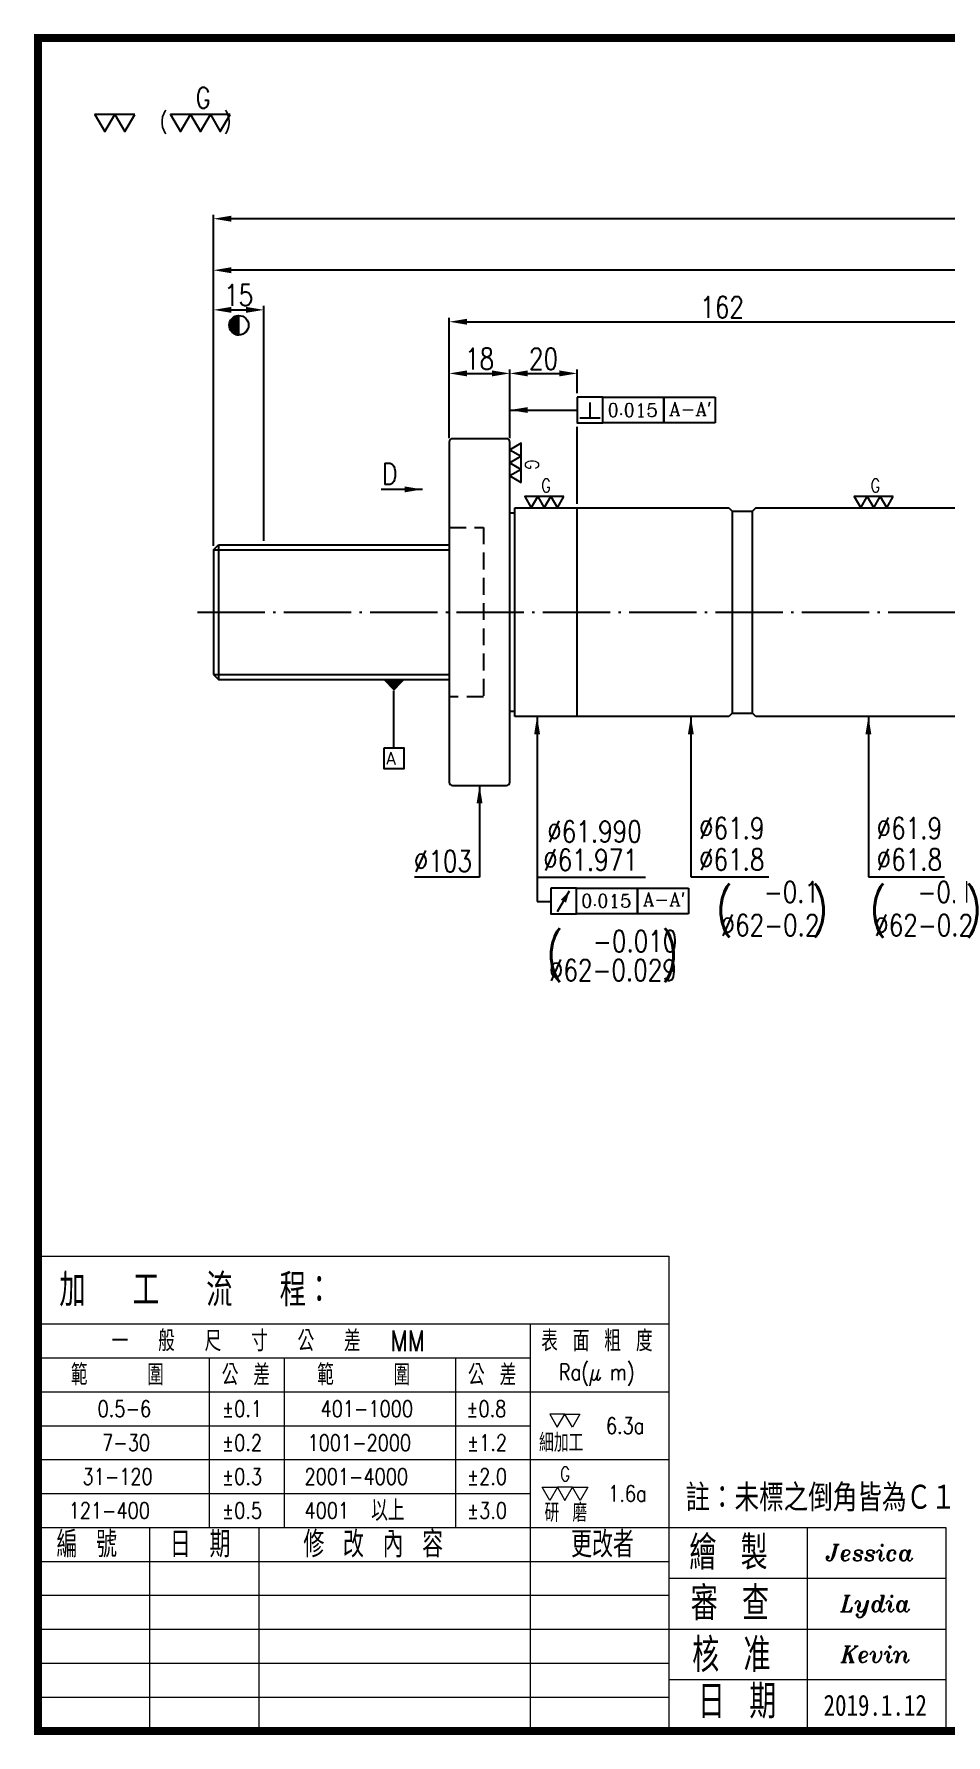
# Model space of a CAD drawing. Header units: millimetres. Extents: x 3359 to 4072, y -360 to 145.
# Drawn here: x 3359 to 3629, y -360 to 145 of the extents above; entities that cross this region are included whole.
import ezdxf
from ezdxf.enums import TextEntityAlignment as Align

# ---------------------------------------------------------------- set-up
doc = ezdxf.new("R2010")
doc.units = ezdxf.units.MM
doc.header["$LTSCALE"] = 10
doc.linetypes.add('C', pattern=[2.5625, 2, -0.25, 0.0625, -0.25])
doc.linetypes.add('H', pattern=[0.75, 0.5, -0.25])
doc.layers.get('0').update_dxf_attribs({"linetype": 'CONTINUOUS'})
doc.layers.get('DEFPOINTS').update_dxf_attribs({"linetype": 'CONTINUOUS'})
for name, color, linetype in [('03', 3, 'CONTINUOUS'), ('04', 4, 'CONTINUOUS'), ('05', 5, 'H'), ('14', 4, 'CONTINUOUS'), ('C', 1, 'C')]:
    doc.layers.add(name, color=color, linetype=linetype)
for name, color, linetype, lineweight in [('AM_3', 6, 'CONTINUOUS', 25), ('AM_5', 3, 'CONTINUOUS', 25), ('str', 7, 'CONTINUOUS', 25), ('txt', 3, 'CONTINUOUS', 9)]:
    doc.layers.add(name, color=color, linetype=linetype, lineweight=lineweight)
doc.styles.add('DateTXT', font='kaiu.ttf', dxfattribs={"width": 0.8, "height": 2.607644})
doc.styles.add('ROMANC', font='romanc')
doc.styles.add('SIMPLEX', font='SIMPLEX.shx', dxfattribs={"width": 0.8, "height": 6.3, "bigfont": 'chineset.shx'})
doc.styles.get("Standard").update_dxf_attribs({"font": 'TXT', "width": 0.8, "bigfont": 'CHINESET'})
doc.styles.add('STANDARD0.8', font='txt.shx', dxfattribs={"width": 0.8, "height": 1.388794, "bigfont": 'chineset.shx'})
doc.styles.add('WW', font='ITALICT.SHX')
doc.dimstyles.new('STANDARD$0', dxfattribs={"dimscale": 0, "dimtxt": 6.3, "dimasz": 5.3, "dimexe": 1.2, "dimexo": 1.2, "dimgap": 1.2, "dimtad": 1, "dimdec": 3, "dimdsep": 46, "dimtxsty": 'SIMPLEX', "dimcen": 0.09, "dimclrd": 6, "dimclre": 6, "dimclrt": 3, "dimadec": 1, "dimazin": 2, "dimtp": -0.1, "dimtm": 0.2, "dimtfac": 1, "dimtdec": 3, "dimtmove": 0, "dimatfit": 3, "dimfxl": 0, "dimtvp": 0.790698, "dimarcsym": 0})
doc.dimstyles.new('STANDARD$7', dxfattribs={"dimscale": 0, "dimtxt": 6.3, "dimasz": 5.3, "dimexe": 1.2, "dimexo": 1.2, "dimgap": 1.2, "dimtad": 1, "dimdec": 3, "dimrnd": 0.0005, "dimdsep": 46, "dimtxsty": 'SIMPLEX', "dimcen": 0.09, "dimclrd": 6, "dimclre": 6, "dimclrt": 3, "dimadec": 1, "dimazin": 2, "dimtp": -0.1, "dimtm": 0.2, "dimtfac": 1, "dimtdec": 3, "dimtmove": 2, "dimatfit": 3, "dimfxl": 0, "dimtvp": 0.790698, "dimarcsym": 0})

# ---------------------------------------------------------------- blocks, each defined once
blk = doc.blocks.new('*D27')
at = {"color": 6, "lineweight": -2}
for p, q in [((3412, -6.2), (3412, 76.34)), ((3946, -5.2), (3946, 76.34)), ((3940.7, 75.14), (3417.3, 75.14))]:
    blk.add_line(p, q, dxfattribs=at)
at = {"color": 6}
for points in [[(3417.3, 76.03), (3417.3, 74.26), (3412, 75.14)], [(3940.7, 76.03), (3940.7, 74.26), (3946, 75.14)]]:
    blk.add_solid(points, dxfattribs=at)
at = {"layer": 'DEFPOINTS', "color": 0}
for p in [(3412, 75.14), (3412, -7.4), (3946, -6.4)]:
    blk.add_point(p, dxfattribs=at)
at = {"color": 3, "insert": (3665, 79.49), "char_height": 6.3, "attachment_point": 5, "style": 'SIMPLEX'}
blk.add_mtext('2400', dxfattribs=at)
blk = doc.blocks.new('*D28')
at = {"color": 6, "lineweight": -2}
for p, q in [((3412, -6.2), (3412, 64.57)), ((3417.3, 63.37), (3421.7, 63.37)), ((3427, -5.2), (3427, 64.57))]:
    blk.add_line(p, q, dxfattribs=at)
at = {"color": 6}
for points in [[(3417.3, 64.25), (3417.3, 62.49), (3412, 63.37)], [(3421.7, 64.25), (3421.7, 62.49), (3427, 63.37)]]:
    blk.add_solid(points, dxfattribs=at)
at = {"layer": 'DEFPOINTS', "color": 0}
for p in [(3427, 63.37), (3412, -7.4), (3427, -6.4)]:
    blk.add_point(p, dxfattribs=at)
at = {"color": 3, "insert": (3419.5, 67.72), "char_height": 6.3, "attachment_point": 5, "style": 'SIMPLEX'}
blk.add_mtext('15', dxfattribs=at)
blk = doc.blocks.new('*X35')
at = {"color": 0}
for p, q in [((508.19, 85.6), (512.19, 85.6)), ((508.19, 85.55), (512.19, 85.55)), ((508.19, 85.5), (512.19, 85.5)), ((508.19, 85.45), (512.19, 85.45)), ((508.19, 85.4), (512.19, 85.4)), ((508.19, 85.35), (512.19, 85.35)), ((508.19, 85.3), (512.19, 85.3)), ((508.19, 85.25), (512.19, 85.25)), ((508.19, 85.2), (512.19, 85.2)), ((508.19, 85.15), (512.19, 85.15)), ((508.2, 85.7), (512.19, 85.7)), ((508.2, 85.65), (512.19, 85.65)), ((508.2, 85.1), (512.19, 85.1)), ((508.2, 85.05), (512.19, 85.05)), ((508.2, 85), (512.19, 85)), ((508.21, 85.8), (512.19, 85.8)), ((508.21, 85.75), (512.19, 85.75)), ((508.21, 84.95), (512.19, 84.95)), ((508.21, 84.9), (512.19, 84.9)), ((508.22, 85.9), (512.19, 85.9)), ((508.22, 85.85), (512.19, 85.85)), ((508.22, 84.85), (512.19, 84.85)), ((508.23, 85.95), (512.19, 85.95)), ((508.23, 84.8), (512.19, 84.8)), ((508.23, 84.75), (512.19, 84.75)), ((508.24, 86), (512.19, 86)), ((508.24, 84.7), (512.19, 84.7)), ((508.25, 86.1), (512.19, 86.1)), ((508.25, 86.05), (512.19, 86.05)), ((508.25, 84.65), (512.19, 84.65)), ((508.26, 86.15), (512.19, 86.15)), ((508.26, 84.6), (512.19, 84.6)), ((508.27, 86.2), (512.19, 86.2)), ((508.27, 84.55), (512.19, 84.55)), ((508.28, 84.5), (512.19, 84.5)), ((508.29, 86.25), (512.19, 86.25)), ((508.29, 84.45), (512.19, 84.45)), ((508.3, 86.3), (512.19, 86.3)), ((508.31, 86.35), (512.19, 86.35)), ((508.31, 84.4), (512.19, 84.4)), ((508.32, 86.4), (512.19, 86.4)), ((508.32, 84.35), (512.19, 84.35)), ((508.33, 84.3), (512.19, 84.3)), ((508.34, 86.45), (512.19, 86.45)), ((508.35, 86.5), (512.19, 86.5)), ((508.35, 84.25), (512.19, 84.25)), ((508.37, 86.55), (512.19, 86.55)), ((508.38, 86.6), (512.19, 86.6)), ((508.4, 86.65), (512.19, 86.65)), ((508.42, 86.7), (512.19, 86.7)), ((508.43, 86.75), (512.19, 86.75)), ((508.45, 86.8), (512.19, 86.8)), ((508.47, 86.85), (512.19, 86.85)), ((508.49, 86.9), (512.19, 86.9)), ((508.51, 86.95), (512.19, 86.95)), ((508.54, 87), (512.19, 87)), ((508.56, 87.05), (512.19, 87.05)), ((508.58, 87.1), (512.19, 87.1)), ((508.61, 87.15), (512.19, 87.15)), ((508.63, 87.2), (512.19, 87.2)), ((508.66, 87.25), (512.19, 87.25)), ((508.68, 87.3), (512.19, 87.3)), ((508.71, 87.35), (512.19, 87.35)), ((508.74, 87.4), (512.19, 87.4)), ((508.77, 87.45), (512.19, 87.45)), ((508.8, 87.5), (512.19, 87.5)), ((508.83, 87.55), (512.19, 87.55)), ((508.87, 87.6), (512.19, 87.6)), ((508.9, 87.65), (512.19, 87.65)), ((508.94, 87.7), (512.19, 87.7)), ((508.97, 87.75), (512.19, 87.75)), ((509.01, 87.8), (512.19, 87.8)), ((509.05, 87.85), (512.19, 87.85)), ((509.09, 87.9), (512.19, 87.9)), ((509.13, 87.95), (512.19, 87.95)), ((509.18, 88), (512.19, 88)), ((509.22, 88.05), (512.19, 88.05)), ((509.27, 88.1), (512.19, 88.1)), ((509.31, 88.15), (512.19, 88.15)), ((509.36, 88.2), (512.19, 88.2)), ((509.41, 88.25), (512.19, 88.25)), ((509.47, 88.3), (512.19, 88.3)), ((509.52, 88.35), (512.19, 88.35)), ((509.58, 88.4), (512.19, 88.4)), ((509.64, 88.45), (512.19, 88.45)), ((509.7, 88.5), (512.19, 88.5)), ((509.76, 88.55), (512.19, 88.55)), ((509.83, 88.6), (512.19, 88.6)), ((509.9, 88.65), (512.19, 88.65)), ((509.97, 88.7), (512.19, 88.7)), ((510.05, 88.75), (512.19, 88.75)), ((510.13, 88.8), (512.19, 88.8)), ((510.22, 88.85), (512.19, 88.85)), ((510.31, 88.9), (512.19, 88.9)), ((510.41, 88.95), (512.19, 88.95)), ((510.51, 89), (512.19, 89)), ((510.62, 89.05), (512.19, 89.05)), ((510.75, 89.1), (512.19, 89.1)), ((510.89, 89.15), (512.19, 89.15)), ((511.04, 89.2), (512.19, 89.2)), ((511.22, 89.25), (512.19, 89.25)), ((511.45, 89.3), (512.19, 89.3)), ((511.81, 89.35), (512.19, 89.35)), ((508.36, 84.2), (512.19, 84.2)), ((508.38, 84.15), (512.19, 84.15)), ((508.39, 84.1), (512.19, 84.1)), ((508.41, 84.05), (512.19, 84.05)), ((508.43, 84), (512.19, 84)), ((508.45, 83.95), (512.19, 83.95)), ((508.47, 83.9), (512.19, 83.9)), ((508.49, 83.85), (512.19, 83.85)), ((508.51, 83.8), (512.19, 83.8)), ((508.53, 83.75), (512.19, 83.75)), ((508.55, 83.7), (512.19, 83.7)), ((508.57, 83.65), (512.19, 83.65)), ((508.6, 83.6), (512.19, 83.6)), ((508.62, 83.55), (512.19, 83.55)), ((508.65, 83.5), (512.19, 83.5)), ((508.68, 83.45), (512.19, 83.45)), ((508.7, 83.4), (512.19, 83.4)), ((508.73, 83.35), (512.19, 83.35)), ((508.76, 83.3), (512.19, 83.3)), ((508.79, 83.25), (512.19, 83.25)), ((508.83, 83.2), (512.19, 83.2)), ((508.86, 83.15), (512.19, 83.15)), ((508.89, 83.1), (512.19, 83.1)), ((508.93, 83.05), (512.19, 83.05)), ((508.96, 83), (512.19, 83)), ((509, 82.95), (512.19, 82.95)), ((509.04, 82.9), (512.19, 82.9)), ((509.08, 82.85), (512.19, 82.85)), ((509.12, 82.8), (512.19, 82.8)), ((509.16, 82.75), (512.19, 82.75)), ((509.21, 82.7), (512.19, 82.7)), ((509.25, 82.65), (512.19, 82.65)), ((509.3, 82.6), (512.19, 82.6)), ((509.35, 82.55), (512.19, 82.55)), ((509.4, 82.5), (512.19, 82.5)), ((509.45, 82.45), (512.19, 82.45)), ((509.5, 82.4), (512.19, 82.4)), ((509.56, 82.35), (512.19, 82.35)), ((509.62, 82.3), (512.19, 82.3)), ((509.68, 82.25), (512.19, 82.25)), ((509.74, 82.2), (512.19, 82.2)), ((509.81, 82.15), (512.19, 82.15)), ((509.88, 82.1), (512.19, 82.1)), ((509.95, 82.05), (512.19, 82.05)), ((510.03, 82), (512.19, 82)), ((510.11, 81.95), (512.19, 81.95)), ((510.19, 81.9), (512.19, 81.9)), ((510.28, 81.85), (512.19, 81.85)), ((510.38, 81.8), (512.19, 81.8)), ((510.48, 81.75), (512.19, 81.75)), ((510.59, 81.7), (512.19, 81.7)), ((510.71, 81.65), (512.19, 81.65)), ((510.84, 81.6), (512.19, 81.6)), ((510.99, 81.55), (512.19, 81.55)), ((511.17, 81.5), (512.19, 81.5)), ((511.38, 81.45), (512.19, 81.45)), ((511.68, 81.4), (512.19, 81.4))]:
    blk.add_line(p, q, dxfattribs=at)
blk = doc.blocks.new('a-')
at = {"layer": '03'}
blk.add_line((-2.05, -2.05), (-2.05, 2.05), dxfattribs=at)
blk.add_circle((-2.05, 0), 2.05, dxfattribs=at)
at = {"layer": '03', "xscale": 0.5128027238887398, "yscale": 0.5128027238887398, "zscale": 0.5128027238887398}
blk.add_blockref('*X35', (-264.7, -43.78), dxfattribs=at)
blk = doc.blocks.new('a7')
at = {"layer": 'AM_3', "lineweight": 0, "xscale": 1.079999999999927, "yscale": 1.079999999999927, "zscale": 1.079999999999927}
blk.add_blockref('a-', (2.22, -0.02), dxfattribs=at)
blk = doc.blocks.new('*D48')
at = {"color": 6, "lineweight": -2}
for p, q in [((3482, 25.3), (3482, 45.69)), ((3500, 25.3), (3500, 45.69)), ((3487.3, 44.49), (3494.7, 44.49))]:
    blk.add_line(p, q, dxfattribs=at)
at = {"color": 6}
for points in [[(3487.3, 45.38), (3487.3, 43.61), (3482, 44.49)], [(3494.7, 45.38), (3494.7, 43.61), (3500, 44.49)]]:
    blk.add_solid(points, dxfattribs=at)
at = {"layer": 'DEFPOINTS', "color": 0}
for p in [(3500, 44.49), (3482, 24.1), (3500, 24.1)]:
    blk.add_point(p, dxfattribs=at)
at = {"color": 3, "insert": (3491, 48.84), "char_height": 6.3, "attachment_point": 5, "style": 'SIMPLEX'}
blk.add_mtext('18', dxfattribs=at)
blk = doc.blocks.new('*D49')
at = {"color": 6, "lineweight": -2}
for p, q in [((3500, 25.3), (3500, 45.69)), ((3520, 38.61), (3520, 45.69)), ((3505.3, 44.49), (3514.7, 44.49)), ((3520, 5.8), (3520, 28.58))]:
    blk.add_line(p, q, dxfattribs=at)
at = {"color": 6}
for points in [[(3505.3, 45.38), (3505.3, 43.61), (3500, 44.49)], [(3514.7, 45.38), (3514.7, 43.61), (3520, 44.49)]]:
    blk.add_solid(points, dxfattribs=at)
at = {"layer": 'DEFPOINTS', "color": 0}
for p in [(3520, 44.49), (3500, 24.1), (3520, 4.6)]:
    blk.add_point(p, dxfattribs=at)
at = {"color": 3, "insert": (3510, 48.84), "char_height": 6.3, "attachment_point": 5, "style": 'SIMPLEX'}
blk.add_mtext('20', dxfattribs=at)
blk = doc.blocks.new('*D50')
at = {"color": 6, "lineweight": -2}
for p, q in [((3482, 25.3), (3482, 61.04)), ((3644, 4.8), (3644, 61.04)), ((3487.3, 59.84), (3638.7, 59.84))]:
    blk.add_line(p, q, dxfattribs=at)
at = {"color": 6}
for points in [[(3487.3, 60.73), (3487.3, 58.96), (3482, 59.84)], [(3638.7, 60.73), (3638.7, 58.96), (3644, 59.84)]]:
    blk.add_solid(points, dxfattribs=at)
at = {"layer": 'DEFPOINTS', "color": 0}
for p in [(3644, 59.84), (3482, 24.1), (3644, 3.6)]:
    blk.add_point(p, dxfattribs=at)
at = {"color": 3, "insert": (3563, 64.19), "char_height": 6.3, "attachment_point": 5, "style": 'SIMPLEX'}
blk.add_mtext('162', dxfattribs=at)
blk = doc.blocks.new('*D54')
at = {"layer": 'AM_5', "color": 6, "lineweight": -2}
for p, q in [((3412, -6.7), (3412, 91.64)), ((3996, -6.7), (3996, 91.64)), ((3990.7, 90.44), (3417.3, 90.44))]:
    blk.add_line(p, q, dxfattribs=at)
at = {"layer": 'AM_5', "color": 6}
for points in [[(3417.3, 91.33), (3417.3, 89.56), (3412, 90.44)], [(3990.7, 91.33), (3990.7, 89.56), (3996, 90.44)]]:
    blk.add_solid(points, dxfattribs=at)
at = {"layer": 'DEFPOINTS', "color": 0}
for p in [(3412, 90.44), (3412, -7.9), (3996, -7.9)]:
    blk.add_point(p, dxfattribs=at)
at = {"layer": 'AM_5', "color": 3, "insert": (3704, 94.79), "char_height": 6.3, "attachment_point": 5, "style": 'SIMPLEX'}
blk.add_mtext('2500', dxfattribs=at)
blk = doc.blocks.new('G-sign-W-1')
for points in [[(0.578, 0), (0.002, 0), (0.29, -0.499)], [(1.154, 0), (0.578, 0), (0.866, -0.499)], [(2.767, 0), (2.191, 0), (2.479, -0.499)], [(3.343, 0), (2.767, 0), (3.055, -0.499)], [(3.919, 0), (3.343, 0), (3.631, -0.499)]]:
    blk.add_lwpolyline(points, close=True)
at = {"style": 'SIMPLEX', "width": 0.8}
for s, height, p in [('G', 0.601, (2.916, 0.482)), ('(      )', 0.4513, (1.883, -0.188))]:
    blk.add_text(s, height=height, dxfattribs=at).set_placement(p, align=Align.MIDDLE_LEFT)

msp = doc.modelspace()

# ---------------------------------------------------------------- linework, layer by layer
for p, q in [((3481.9997, 24.1042), (3481.9997, -76.8958)), ((3498.9997, 25.1042), (3482.9997, 25.1042)), ((3499.9997, -76.8958), (3499.9997, 24.1042)), ((3499.9997, 3.1042), (3501.4997, 3.1042)), ((3501.4997, 4.6042), (3564.9997, 4.6042)), ((3501.4997, -57.3958), (3501.4997, 4.6042)), ((3519.9997, -57.3958), (3519.9997, 4.6042)), ((3564.9997, 4.6042), (3565.9997, 3.6042)), ((3565.9997, 3.6042), (3565.9997, -56.3958)), ((3565.9997, 3.6042), (3571.9997, 3.6042)), ((3572.9997, 4.6042), (3571.9997, 3.6042)), ((3571.9997, -56.3958), (3571.9997, 3.6042)), ((3572.9997, 4.6042), (3642.9997, 4.6042)), ((3411.9997, -7.8958), (3413.4997, -6.3958)), ((3411.9997, -7.8958), (3411.9997, -44.8958)), ((3413.4997, -6.3958), (3481.9997, -6.3958)), ((3413.4997, -6.3958), (3413.4997, -46.3958)), ((3411.9997, -44.8958), (3413.4997, -46.3958)), ((3413.4997, -46.3958), (3481.9997, -46.3958)), ((3501.4997, -55.8958), (3499.9997, -55.8958)), ((3564.9997, -57.3958), (3501.4997, -57.3958)), ((3565.9997, -56.3958), (3564.9997, -57.3958)), ((3565.9997, -56.3958), (3571.9997, -56.3958)), ((3572.9997, -57.3958), (3571.9997, -56.3958)), ((3642.9997, -57.3958), (3572.9997, -57.3958)), ((3482.9997, -77.8958), (3498.9997, -77.8958))]:
    msp.add_line(p, q)
at = {"color": 3}
for points in [[(3503.349, 19.8654), (3503.349, 23.7329), (3499.9997, 21.7992)], [(3503.349, 15.9979), (3503.349, 19.8654), (3499.9997, 17.9316)], [(3503.349, 12.1303), (3503.349, 15.9979), (3499.9997, 14.0641)], [(3508.2971, 7.9536), (3504.4296, 7.9536), (3506.3633, 4.6042)], [(3512.1646, 7.9536), (3508.2971, 7.9536), (3510.2309, 4.6042)], [(3516.0322, 7.9536), (3512.1646, 7.9536), (3514.0984, 4.6042)], [(3606.0659, 7.9536), (3602.1984, 7.9536), (3604.1321, 4.6042)], [(3609.9334, 7.9536), (3606.0659, 7.9536), (3607.9997, 4.6042)], [(3613.801, 7.9536), (3609.9334, 7.9536), (3611.8672, 4.6042)]]:
    msp.add_lwpolyline(points, close=True, dxfattribs=at)
for centre, start, end in [((3482.9997, 24.1042), 90, 180), ((3498.9997, 24.1042), 0, 90), ((3482.9997, -76.8958), 180, 270), ((3498.9997, -76.8958), 270, 0)]:
    msp.add_arc(centre, 1, start, end)
at = {"layer": '04'}
for p, q in [((3523.8013, 31.3119), (3523.8013, 35.8738)), ((3545.6927, 29.8119), (3545.6927, 37.4151)), ((3545.6927, 37.4151), (3560.8991, 37.4151)), ((3560.8991, 37.4151), (3560.8991, 29.8119)), ((3520.76, 31.3119), (3526.8425, 31.3119)), ((3560.8991, 29.8119), (3545.6927, 29.8119)), ((3411.9997, -7.8958), (3481.9997, -7.8958)), ((3411.9997, -44.8958), (3481.9997, -44.8958)), ((3465.5997, -66.8361), (3465.5997, -49.819)), ((3537.8621, -108.3838), (3553.0685, -108.3838)), ((3537.8621, -115.987), (3537.8621, -108.3838)), ((3553.0685, -108.3838), (3553.0685, -115.987)), ((3553.0685, -115.987), (3537.8621, -115.987))]:
    msp.add_line(p, q, dxfattribs=at)
for points in [[(3519.9997, 37.4151), (3519.9997, 29.8119), (3527.6029, 29.8119), (3527.6029, 37.4151)], [(3527.6029, 29.8119), (3527.6029, 37.4151), (3545.6927, 37.4151), (3545.6927, 29.8119)], [(3462.591, -66.8361), (3462.591, -72.8535), (3468.6084, -72.8535), (3468.6084, -66.8361)], [(3512.1691, -108.3838), (3512.1691, -115.987), (3519.7723, -115.987), (3519.7723, -108.3838)], [(3519.7723, -115.987), (3519.7723, -108.3838), (3537.8621, -108.3838), (3537.8621, -115.987)]]:
    msp.add_lwpolyline(points, close=True, dxfattribs=at)
msp.add_lwpolyline([(3465.5997, -49.819, 0, 6.4988, 0), (3465.5997, -46.3958, 6.4988, 6.4988, 0)], format="xyseb", dxfattribs=at)
at = {"layer": '05'}
for p, q in [((3481.9997, -1.2458), (3492.1997, -1.2458)), ((3492.1997, -1.2458), (3492.1997, -51.5458)), ((3492.1997, -51.5458), (3481.9997, -51.5458))]:
    msp.add_line(p, q, dxfattribs=at)
at = {"layer": '14'}
msp.add_line((3514.1539, -115.3321), (3517.6791, -109.2265), dxfattribs=at)
msp.add_lwpolyline([(3517.6791, -109.2265, 0, 1.7626, 0), (3515.9165, -112.2793, 1.7626, 1.7626, 0)], format="xyseb", dxfattribs=at)
at = {"layer": 'AM_3'}
for p, q in [((3508.0829, -105.1085), (3508.0829, -112.3579)), ((3508.0829, -112.3579), (3512.1691, -112.3579))]:
    msp.add_line(p, q, dxfattribs=at)
at = {"layer": 'C'}
msp.add_line((3407.29, -26.3958), (4000.0803, -26.3958), dxfattribs=at)
at = {"layer": 'str', "const_width": 2.3646}
msp.add_lwpolyline([(3359.946, -358.7646), (4071.1006, -358.7646), (4071.1006, 144.1233), (3359.946, 144.1233)], close=True, dxfattribs=at)
msp.add_lwpolyline([(3359.946, -358.7646), (4071.1006, -358.7646), (4071.1006, 144.1233), (3359.946, 144.1233)], close=True, dxfattribs=at)
at = {"layer": 'txt'}
for p, q in [((3359.946, -217.7015), (3547.2001, -217.7015)), ((3359.946, -217.7015), (3547.2001, -217.7015)), ((3547.2001, -217.7015), (3547.2001, -358.7646)), ((3547.2001, -217.7015), (3547.2001, -358.7646)), ((3359.946, -237.8542), (3547.2001, -237.8542)), ((3359.946, -237.8542), (3547.2001, -237.8542)), ((3506.1735, -358.7646), (3506.1735, -237.8535)), ((3506.1735, -358.7646), (3506.1735, -237.8535)), ((3359.946, -247.9301), (3506.1739, -247.9301)), ((3359.946, -247.9301), (3506.1739, -247.9301)), ((3410.8727, -298.309), (3410.8727, -247.9294)), ((3410.8727, -298.309), (3410.8727, -247.9294)), ((3433.0599, -298.309), (3433.0599, -247.9294)), ((3433.0599, -298.309), (3433.0599, -247.9294)), ((3483.9662, -298.309), (3483.9662, -247.9294)), ((3483.9662, -298.309), (3483.9662, -247.9294)), ((3359.946, -258.0059), (3547.2001, -258.0059)), ((3359.946, -258.0059), (3547.2001, -258.0059)), ((3359.946, -268.0818), (3506.1739, -268.0818)), ((3359.946, -268.0818), (3506.1739, -268.0818)), ((3359.946, -278.1577), (3547.2001, -278.1577)), ((3359.946, -278.1577), (3547.2001, -278.1577)), ((3359.946, -288.2335), (3506.1739, -288.2335)), ((3359.946, -288.2335), (3506.1739, -288.2335)), ((3359.946, -298.309), (3629.4434, -298.309)), ((3359.946, -298.309), (3629.4434, -298.309)), ((3393.1048, -358.7646), (3393.1048, -298.309)), ((3393.1048, -358.7646), (3393.1048, -298.309)), ((3425.6229, -358.7646), (3425.6229, -298.309)), ((3425.6229, -358.7646), (3425.6229, -298.309)), ((3588.322, -358.7646), (3588.322, -298.309)), ((3588.322, -358.7646), (3588.322, -298.309)), ((3629.4434, -298.309), (3629.4434, -358.7646)), ((3629.4434, -298.309), (3629.4434, -358.7646)), ((3359.946, -308.3853), (3547.2001, -308.3853)), ((3359.946, -308.3853), (3547.2001, -308.3853)), ((3547.2001, -313.3596), (3629.4446, -313.3596)), ((3547.2001, -313.3596), (3629.4446, -313.3596)), ((3359.946, -318.4611), (3547.2001, -318.4611)), ((3359.946, -318.4611), (3547.2001, -318.4611)), ((3359.946, -328.537), (3629.4434, -328.537)), ((3359.946, -328.537), (3629.4434, -328.537)), ((3359.946, -338.6128), (3547.2001, -338.6128)), ((3359.946, -338.6128), (3547.2001, -338.6128)), ((3547.2001, -343.4607), (3629.4446, -343.4607)), ((3547.2001, -343.4607), (3629.4446, -343.4607)), ((3359.946, -348.6887), (3547.2001, -348.6887)), ((3359.946, -348.6887), (3547.2001, -348.6887))]:
    msp.add_line(p, q, dxfattribs=at)
for points in [[(3511.8238, -264.6459), (3514.0705, -268.5373), (3516.3172, -264.6459)], [(3511.8238, -264.6459), (3514.0705, -268.5373), (3516.3172, -264.6459)], [(3520.8106, -264.6459), (3518.5639, -268.5373), (3516.3172, -264.6459)], [(3520.8106, -264.6459), (3518.5639, -268.5373), (3516.3172, -264.6459)], [(3514.1131, -286.3581), (3511.8664, -290.2495), (3509.6197, -286.3581)], [(3514.1131, -286.3581), (3511.8664, -290.2495), (3509.6197, -286.3581)], [(3514.1131, -286.3581), (3516.3598, -290.2495), (3518.6066, -286.3581)], [(3514.1131, -286.3581), (3516.3598, -290.2495), (3518.6066, -286.3581)], [(3523.1, -286.3581), (3520.8533, -290.2495), (3518.6066, -286.3581)], [(3523.1, -286.3581), (3520.8533, -290.2495), (3518.6066, -286.3581)]]:
    msp.add_lwpolyline(points, close=True, dxfattribs=at)

# ---------------------------------------------------------------- block references
at = {"layer": 'AM_3', "lineweight": 0, "xscale": 1.299999999999997, "yscale": 1.299999999999997, "zscale": 1.299999999999997}
msp.add_blockref('a7', (3419.5617, 58.8421), dxfattribs=at)
at = {"layer": 'str', "xscale": 10.25075040660389, "yscale": 10.25075040660389, "zscale": 10.25075040660389}
msp.add_blockref('G-sign-W-1', (3376.8291, 121.4255), dxfattribs=at)
msp.add_blockref('G-sign-W-1', (3376.8291, 121.4255), dxfattribs=at)

# ---------------------------------------------------------------- texts
at = {"color": 3, "style": 'SIMPLEX', "width": 0.8}
msp.add_text('G', height=4.0336, rotation=270, dxfattribs=at).set_placement((3506.5847, 18.8652), align=Align.MIDDLE_LEFT)
for p in [(3509.2973, 11.1892), (3607.0661, 11.1892)]:
    msp.add_text('G', height=4.0336, dxfattribs=at).set_placement(p, align=Align.MIDDLE_LEFT)
at = {"color": 3, "width": 0.9}
msp.add_text('註：未標之倒角皆為Ｃ１', height=8.10241, dxfattribs=at).set_placement((3552.1043, -293.5363))
at = {"color": 3, "attachment_point": 5, "style": 'SIMPLEX'}
for s, insert, char_height in [('D', (3464.3231, 14.6678), 6.3), ('%%C61.990', (3525.115, -91.5578), 6.3), ('%%C61.9', (3565.8611, -90.5896), 6.3), ('%%C61.9', (3618.5634, -90.5921), 6.3), ('%%C103', (3480.1189, -100.3657), 6.3), ('%%C61.971', (3523.924, -99.9897), 6.3), ('%%C61.8', (3565.8611, -99.8838), 6.3), ('%%C61.8', (3618.5634, -99.8864), 6.3), ('(    )', (3577.8596, -116.0569), 10.5815), ('(    )', (3623.4691, -116.0594), 10.5815), ('(     )', (3530.4166, -129.3128), 10.5815), ('-0.010', (3537.193, -124.1808), 6.3), ('%%C62-0.2', (3577.2096, -119.3873), 6.3), ('%%C62-0.2', (3622.8191, -119.3898), 6.3), ('%%C62-0.029', (3530.574, -132.749), 6.3)]:
    msp.add_mtext(s, dxfattribs=dict(at, insert=insert, char_height=char_height))
at = {"color": 3, "style": 'SIMPLEX', "width": 0.8}
for p in [(3575.3694, -114.5785), (3620.9788, -114.581)]:
    msp.add_attdef('-0.1', text='-0.1', height=6.3, dxfattribs=at).set_placement(p, align=Align.BOTTOM_LEFT)
at = {"layer": '04', "style": 'ROMANC'}
for tag, p in [('0.015', (3536.4504, 33.6135)), ("A-A'", (3553.5296, 33.9639)), ('0.015', (3528.6199, -112.1854)), ("A-A'", (3545.7648, -111.6616))]:
    msp.add_attdef(tag, text='A', height=3.9744, dxfattribs=at).set_placement(p, align=Align.MIDDLE)
msp.add_attdef('A', (3463.2915, -71.6522), 'A', height=3.6104, dxfattribs=at)
at = {"layer": 'str', "style": 'DateTXT', "width": 0.8}
msp.add_text('2019.1.12', height=6.26499, dxfattribs=at).set_placement((3608.4459, -351.1125), align=Align.MIDDLE_CENTER)
at = {"layer": 'txt', "style": 'WW'}
msp.add_text('Jessica', height=4.87611, dxfattribs=at).set_placement((3593.8067, -308.2677))
for s, p in [('Lydia', (3608.4459, -320.9482)), ('Lydia', (3608.4459, -320.9482)), ('Kevin', (3608.4459, -335.9988)), ('Kevin', (3608.4459, -335.9988))]:
    msp.add_text(s, height=4.87611, dxfattribs=at).set_placement(p, align=Align.MIDDLE_CENTER)
at = {"layer": 'txt', "attachment_point": 4}
for s, insert, char_height, width, style in [('加  工  流  程：', (3366.2782, -227.7779), 9.790765, 101.071633, 'STANDARD0.8'), ('加  工  流  程：', (3366.2782, -227.7779), 9.790765, 101.071633, 'STANDARD0.8'), ('一  般  尺  寸  公  差  MM', (3381.7864, -242.8922), 6.196629, 125.779386, 'STANDARD0.8'), ('一  般  尺  寸  公  差  MM', (3381.7864, -242.8922), 6.196629, 125.779386, 'STANDARD0.8'), ('表 面 粗 度', (3509.2885, -242.8922), 6.19663, 37.749646, 'STANDARD0.8'), ('表 面 粗 度', (3509.2885, -242.8922), 6.19663, 37.749646, 'STANDARD0.8'), ('Ra(μ m)', (3514.5125, -252.968), 4.87094, 32.713113, 'SIMPLEX'), ('Ra(μ m)', (3514.5125, -252.968), 4.87094, 32.713113, 'SIMPLEX'), ('0.5-6', (3377.6396, -263.0439), 4.81722, 26.789195, 'SIMPLEX'), ('0.5-6', (3377.6396, -263.0439), 4.81722, 26.789195, 'SIMPLEX'), ('%%p0.1', (3414.5429, -263.0439), 4.81722, 18.504243, 'SIMPLEX'), ('%%p0.1', (3414.5429, -263.0439), 4.81722, 18.504243, 'SIMPLEX'), ('401-1000', (3443.8354, -263.0439), 4.81722, 37.749652, 'SIMPLEX'), ('401-1000', (3443.8354, -263.0439), 4.81722, 37.749652, 'SIMPLEX'), ('%%p0.8', (3487.0527, -263.0439), 4.81722, 17.657258, 'SIMPLEX'), ('%%p0.8', (3487.0527, -263.0439), 4.81722, 17.657258, 'SIMPLEX'), ('6.3a', (3528.5159, -268.0818), 4.81722, 15.587087, 'SIMPLEX'), ('6.3a', (3528.5159, -268.0818), 4.81722, 15.587087, 'SIMPLEX'), ('7-30', (3378.9913, -273.1197), 4.81722, 24.534835, 'SIMPLEX'), ('7-30', (3378.9913, -273.1197), 4.81722, 24.534835, 'SIMPLEX'), ('%%p0.2', (3414.5429, -273.1197), 4.81722, 18.504243, 'SIMPLEX'), ('%%p0.2', (3414.5429, -273.1197), 4.81722, 18.504243, 'SIMPLEX'), ('1001-2000', (3439.9631, -273.1197), 4.81722, 40.185108, 'SIMPLEX'), ('1001-2000', (3439.9631, -273.1197), 4.81722, 40.185108, 'SIMPLEX'), ('%%p1.2', (3487.2597, -273.1197), 4.81722, 16.356556, 'SIMPLEX'), ('%%p1.2', (3487.2597, -273.1197), 4.81722, 16.356556, 'SIMPLEX'), ('細加工', (3508.6601, -273.1197), 5.48393, 18.753147, 'STANDARD0.8'), ('細加工', (3508.6601, -273.1197), 5.48393, 18.753147, 'STANDARD0.8'), ('31-120', (3373.1584, -283.1956), 4.81722, 30.44453, 'SIMPLEX'), ('31-120', (3373.1584, -283.1956), 4.81722, 30.44453, 'SIMPLEX'), ('%%p0.3', (3414.5429, -283.1956), 4.81722, 18.504243, 'SIMPLEX'), ('%%p0.3', (3414.5429, -283.1956), 4.81722, 18.504243, 'SIMPLEX'), ('2001-4000', (3439.0558, -283.1956), 4.81722, 40.185108, 'SIMPLEX'), ('2001-4000', (3439.0558, -283.1956), 4.81722, 40.185108, 'SIMPLEX'), ('%%p2.0', (3487.2597, -283.1956), 4.81722, 16.356556, 'SIMPLEX'), ('%%p2.0', (3487.2597, -283.1956), 4.81722, 16.356556, 'SIMPLEX'), ('G', (3514.8559, -282.4491), 4.2621, 6.08865, 'SIMPLEX'), ('G', (3514.8559, -282.4491), 4.2621, 6.08865, 'SIMPLEX'), ('1.6a', (3529.1862, -288.2335), 4.81722, 15.416481, 'SIMPLEX'), ('1.6a', (3529.1862, -288.2335), 4.81722, 15.416481, 'SIMPLEX'), ('121-400', (3369.0424, -293.2713), 4.81722, 34.096309, 'SIMPLEX'), ('121-400', (3369.0424, -293.2713), 4.81722, 34.096309, 'SIMPLEX'), ('%%p0.5', (3414.5429, -293.2713), 4.81722, 18.504243, 'SIMPLEX'), ('%%p0.5', (3414.5429, -293.2713), 4.81722, 18.504243, 'SIMPLEX'), ('4001', (3439.0558, -293.2713), 4.81722, 21.334639, 'SIMPLEX'), ('4001', (3439.0558, -293.2713), 4.81722, 21.334639, 'SIMPLEX'), ('%%p3.0', (3487.2597, -293.2713), 4.81722, 16.356556, 'SIMPLEX'), ('%%p3.0', (3487.2597, -293.2713), 4.81722, 16.356556, 'SIMPLEX'), ('研 磨', (3510.278, -293.908), 5.48393, 19.483688, 'STANDARD0.8'), ('研 磨', (3510.278, -293.908), 5.48393, 19.483688, 'STANDARD0.8')]:
    msp.add_mtext(s, dxfattribs=dict(at, insert=insert, char_height=char_height, width=width, style=style))
for s, insert, char_height, width in [('範    圍', (3369.6878, -252.968), 6.20123, 40.185107), ('範    圍', (3369.6878, -252.968), 6.20123, 40.185107), ('公 差', (3414.4638, -252.968), 6.20123, 22.18705), ('公 差', (3414.4638, -252.968), 6.20123, 22.18705), ('範    圍', (3442.8004, -252.968), 6.20123, 40.185107), ('範    圍', (3442.8004, -252.968), 6.20123, 40.185107), ('公 差', (3487.5641, -252.968), 6.20123, 22.18705), ('公 差', (3487.5641, -252.968), 6.20123, 22.18705), ('以上', (3458.8272, -293.2713), 6.20123, 17.778866), ('以上', (3458.8272, -293.2713), 6.20123, 17.778866), ('編 號', (3365.4258, -303.3472), 7.76763, 26.558781), ('編 號', (3365.4258, -303.3472), 7.76763, 26.558781), ('日 期', (3399.0717, -303.3472), 7.76763, 24.961527), ('日 期', (3399.0717, -303.3472), 7.76763, 24.961527), ('修 改 內 容', (3438.7079, -303.3472), 7.76763, 62.346926), ('修 改 內 容', (3438.7079, -303.3472), 7.76763, 62.346926), ('更改者', (3518.1779, -303.3472), 7.76763, 22.588902), ('更改者', (3518.1779, -303.3472), 7.76763, 22.588902), ('繪 製', (3553.2644, -305.8296), 10.05285, 32.951776), ('繪 製', (3553.2644, -305.8296), 10.05285, 32.951776), ('審 查', (3553.6784, -320.8687), 10.05285, 32.878741), ('審 查', (3553.6784, -320.8687), 10.05285, 32.878741), ('核 准', (3554.129, -336.2243), 10.05285, 32.815377), ('核 准', (3554.129, -336.2243), 10.05285, 32.815377), ('日 期', (3555.8216, -350.0456), 10.05285, 32.821279), ('日 期', (3555.8216, -350.0456), 10.05285, 32.821279)]:
    msp.add_mtext(s, dxfattribs=dict(at, insert=insert, char_height=char_height, width=width))

# ---------------------------------------------------------------- dimensions: what is measured, and where the dimension line sits
dim = msp.add_linear_dim(base=(3411.9997, 75.1445), p1=(3945.9997, -6.3958), p2=(3411.9997, -7.3958), text='2400', dimstyle='STANDARD$0', override={"dimscale": 1})
dim.commit()
dim.dimension.update_dxf_attribs({"geometry": '*D27', "text_midpoint": (3664.9997, 75.1445), "dimtype": 160})
for base, p1, p2, picture, middle in [((3426.9997, 63.3704), (3411.9997, -7.3958), (3426.9997, -6.3958), '*D28', (3419.4997, 67.7204)), ((3643.9997, 59.8445), (3481.9997, 24.1042), (3643.9997, 3.6042), '*D50', (3562.9997, 64.1945)), ((3519.9997, 44.4948), (3499.9997, 24.1042), (3519.9997, 4.6042), '*D49', (3509.9997, 48.8448))]:
    dim = msp.add_linear_dim(base=base, p1=p1, p2=p2, dimstyle='STANDARD$0', override={"dimscale": 1})
    dim.commit()
    dim.dimension.update_dxf_attribs({"geometry": picture, "text_midpoint": middle})
dim = msp.add_linear_dim(base=(3499.9997, 44.4948), p1=(3481.9997, 24.1042), p2=(3499.9997, 24.1042), dimstyle='STANDARD$0', override={"dimscale": 1})
dim.commit()
dim.dimension.update_dxf_attribs({"geometry": '*D48', "text_midpoint": (3490.9997, 44.4948), "dimtype": 160})
at = {"layer": 'AM_5'}
dim = msp.add_linear_dim(base=(3411.9997, 90.4445), p1=(3995.9997, -7.8958), p2=(3411.9997, -7.8958), text='2500', dimstyle='STANDARD$0', override={"dimscale": 1}, dxfattribs=at)
dim.commit()
dim.dimension.update_dxf_attribs({"geometry": '*D54', "text_midpoint": (3703.9997, 90.4445), "dimtype": 160})

# ---------------------------------------------------------------- leaders
for points in [[(3499.9997, 33.6135), (3519.9997, 33.6135)], [(3508.0829, -57.3958), (3508.0829, -105.1085), (3540.3068, -105.1085)], [(3553.7219, -57.3958), (3553.7219, -105.0532), (3576.8699, -105.0532)], [(3606.4242, -57.3958), (3606.4242, -105.0558), (3628.9901, -105.0558)], [(3490.9997, -77.8958), (3490.9997, -105.1085), (3471.6715, -105.1085)]]:
    msp.add_leader(points, dimstyle='STANDARD$7', override={"dimscale": 1, "dimtad": 0})
at = {"layer": 'AM_3'}
msp.add_leader([(3474.0556, 10.0451), (3461.7875, 10.0451)], dimstyle='STANDARD$7', override={"dimscale": 1, "dimtad": 0}, dxfattribs=at)

doc.saveas('drawing.dxf')
